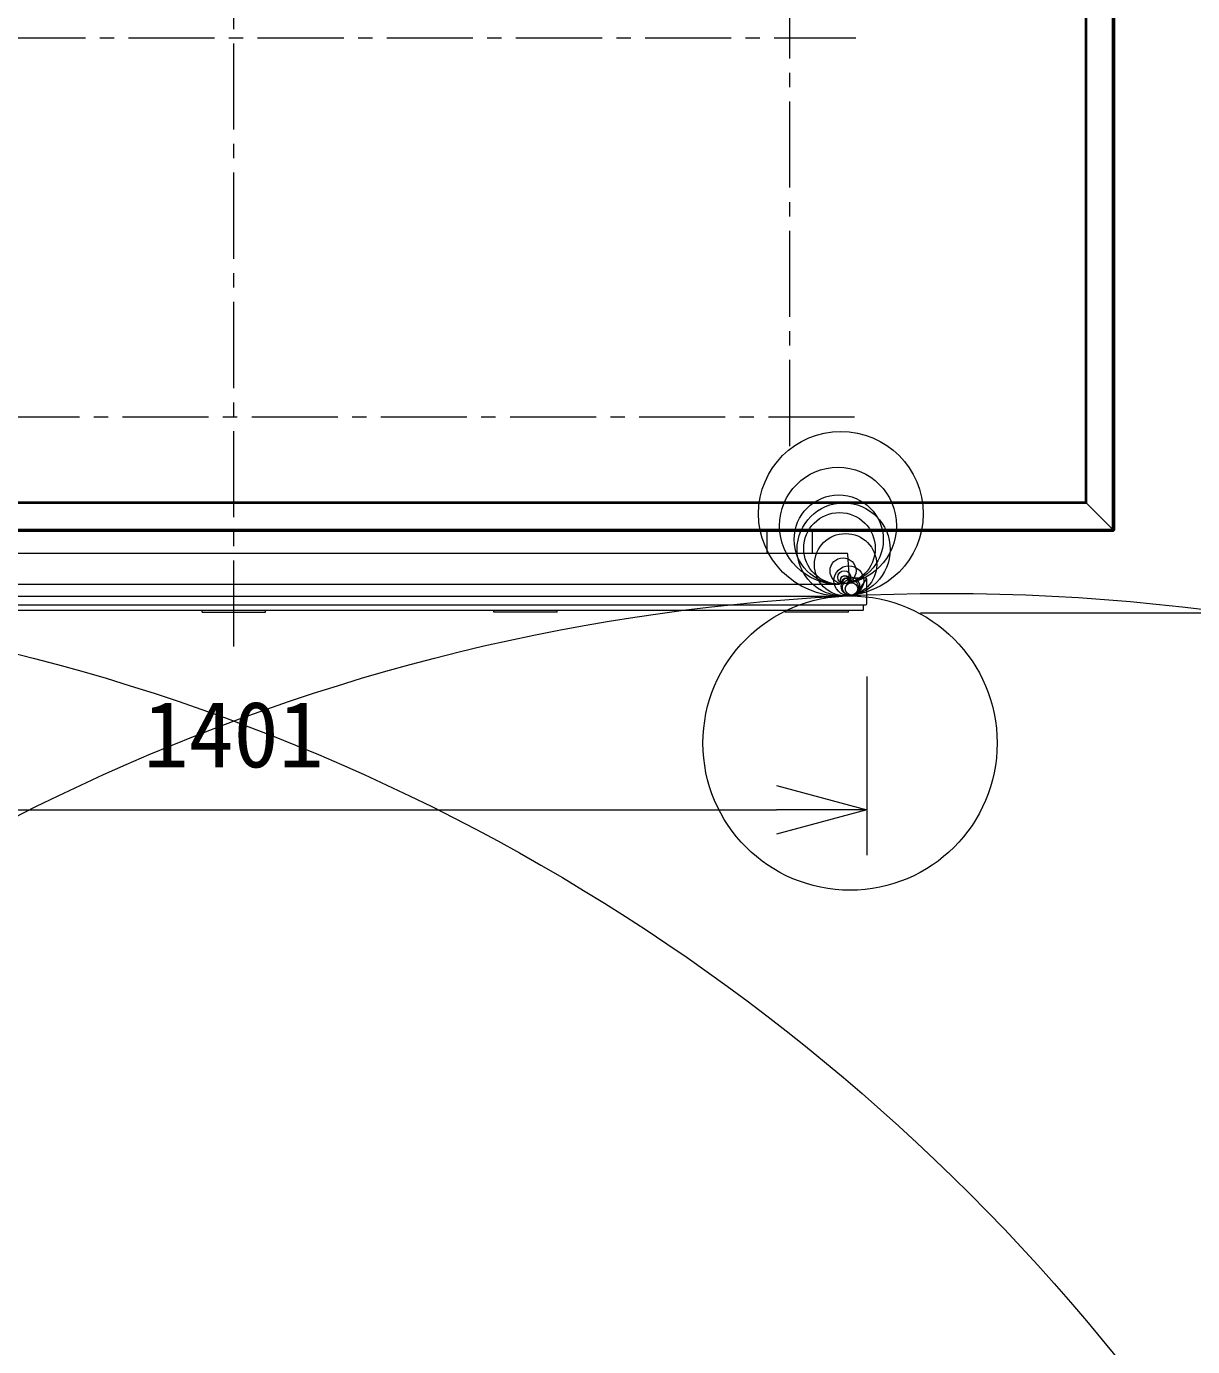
# Model space of a CAD drawing. Units: millimetres, scale not verified. Extents: x -96 to 62, y -108 to 57.
# Drawn here: x -25.06 to 7.19, y -15.87 to 20.62 of the extents above; entities that cross this region are included whole.
import ezdxf
from ezdxf.enums import TextEntityAlignment as Align

# ---------------------------------------------------------------- set-up
doc = ezdxf.new("R2010")
doc.units = ezdxf.units.MM
doc.header["$LTSCALE"] = 0.125
doc.linetypes.add('USER1', pattern=[28.575, 19.05, -3.175, 3.175, -3.175])
for name, color, linetype, lineweight in [('0-0_0', 7, 'Continuous', 18), ('0-5_SUNPO', 7, 'Continuous', 18), ('0-6_GAIKEI', 1, 'Continuous', 18)]:
    doc.layers.add(name, color=color, linetype=linetype, lineweight=lineweight)
doc.styles.add('ＭＳ ゴシック', font='')
doc.styles.get('ＭＳ ゴシック').set_extended_font_data('MS Gothic')

# ---------------------------------------------------------------- blocks, each defined once
blk = doc.blocks.new('_Open30')
at = {"layer": '0-0_0'}
blk.add_line((0, 0), (-1, 0), dxfattribs=at)
blk.add_lwpolyline([(-1, 0.26795), (0, 0), (-1, -0.26795)], dxfattribs=at)
blk = doc.blocks.new('D3')
at = {"layer": '0-5_SUNPO'}
for p, q in [((200.4781, 348.6846), (206.4361, 348.6846)), ((205.1861, 320.4144), (205.1861, 346.1846)), ((193.1679, 317.9144), (206.4361, 317.9144))]:
    blk.add_line(p, q, dxfattribs=at)
at = {"layer": '0-5_SUNPO', "xscale": 2.5, "yscale": 2.5}
for p, rotation in [((205.1861, 348.6846), 90), ((205.1861, 317.9144), 270)]:
    blk.add_blockref('_Open30', p, dxfattribs=dict(at, rotation=rotation))
at = {"layer": '0-5_SUNPO', "style": 'ＭＳ ゴシック'}
blk.add_text('1231', height=1.833, rotation=90, dxfattribs=at).set_placement((204.5611, 330.7995), align=Align.BOTTOM_LEFT)
blk = doc.blocks.new('D5')
at = {"layer": '0-5_SUNPO'}
for p, q in [((156.6721, 316.1581), (156.6721, 311.2171)), ((191.6841, 316.1581), (191.6841, 311.2171)), ((159.1721, 312.4671), (189.1841, 312.4671))]:
    blk.add_line(p, q, dxfattribs=at)
at = {"layer": '0-5_SUNPO', "xscale": 2.5, "yscale": 2.5, "rotation": 180}
blk.add_blockref('_Open30', (156.6721, 312.4671), dxfattribs=at)
at = {"layer": '0-5_SUNPO', "xscale": 2.5, "yscale": 2.5}
blk.add_blockref('_Open30', (191.6841, 312.4671), dxfattribs=at)
at = {"layer": '0-5_SUNPO', "style": 'ＭＳ ゴシック'}
blk.add_text('1401', height=1.833, dxfattribs=at).set_placement((171.6781, 313.0921), align=Align.BOTTOM_LEFT)

msp = doc.modelspace()

# ---------------------------------------------------------------- linework, layer by layer
at = {"layer": '0-6_GAIKEI', "color": 9, "linetype": 'USER1'}
for p, q in [((-19.3219, 3.4821), (-19.3219, 37.2276)), ((-3.9469, 9.0201), (-3.9469, 32.8461)), ((-36.5226, 20.3081), (-2.1213, 20.3081)), ((-36.6879, 9.8331), (-1.9559, 9.8331))]:
    msp.add_line(p, q, dxfattribs=at)
at = {"layer": '0-6_GAIKEI'}
for p, q in [((4.9979, 6.7143), (4.9979, 35.1298)), ((4.2281, 7.4721), (4.2281, 34.3721)), ((4.2354, 7.4647), (4.2354, 34.3794)), ((4.2457, 7.4544), (4.2457, 34.3897)), ((4.2634, 7.4367), (4.2634, 34.4074)), ((4.2634, 7.4367), (-42.9073, 7.4367)), ((4.2457, 7.4544), (-42.8896, 7.4544)), ((4.2354, 7.4647), (-42.8793, 7.4647)), ((4.2281, 7.4721), (-42.8719, 7.4721)), ((4.9781, 6.7022), (-43.6219, 6.7022)), ((4.9781, 6.6669), (-43.6219, 6.6669)), ((4.9745, 6.7199), (-43.6184, 6.7199)), ((-4.5707, 6.059), (-4.5707, 6.6596)), ((4.9908, 6.7072), (4.9777, 6.7072)), ((4.9781, 6.6646), (4.9781, 6.7022)), ((4.9781, 6.6719), (4.9905, 6.6719)), ((4.9908, 6.7072), (4.9802, 6.7249)), ((4.9802, 6.7249), (4.9979, 6.7143)), ((4.991, 6.6723), (4.9908, 6.7072)), ((4.9979, 6.7143), (5.0328, 6.7142)), ((-36.0736, 5.2053), (-2.5703, 5.2053)), ((-1.8363, 5.3439), (-2.0971, 4.9783)), ((-36.1132, 4.8724), (-2.5307, 4.8724)), ((-20.1969, 4.4331), (-20.1969, 4.4831)), ((-20.1969, 4.4331), (-18.4469, 4.4331)), ((-18.4469, 4.4331), (-18.4469, 4.4831)), ((-12.1344, 4.4331), (-12.1344, 4.4831)), ((-10.3844, 4.4331), (-12.1344, 4.4331)), ((-10.3844, 4.4331), (-10.3844, 4.4831)), ((-4.0719, 4.4331), (-4.0719, 4.4831)), ((-2.3219, 4.4331), (-4.0719, 4.4331)), ((-2.3219, 4.4331), (-2.3219, 4.4831))]:
    msp.add_line(p, q, dxfattribs=at)
at = {"layer": '0-6_GAIKEI', "color": 7}
for p, q in [((5.0406, 6.7127), (5.0406, 35.1315)), ((4.9781, 6.6596), (-43.6219, 6.6596)), ((-3.3207, 6.059), (-3.3207, 6.6596)), ((4.9925, 6.6646), (4.9781, 6.6646)), ((4.9781, 6.6596), (4.9781, 6.6646)), ((4.9905, 6.6719), (4.991, 6.6723)), ((4.9908, 6.7072), (4.9908, 6.7072)), ((5.0033, 6.6723), (4.9978, 6.6668)), ((4.9979, 6.7143), (4.9979, 6.7143)), ((5.0328, 6.7142), (5.0332, 6.7146)), ((5.0406, 6.7127), (5.0406, 6.7127)), ((-36.2789, 6.059), (-2.3625, 6.059)), ((-2.3009, 5.3116), (-2.3388, 6.0354)), ((-1.8409, 5.3725), (-2.3041, 5.3725)), ((-1.8159, 4.6581), (-1.8159, 5.3475)), ((-36.8029, 4.6331), (-1.8409, 4.6331)), ((-36.7248, 4.4831), (-1.919, 4.4831)), ((-1.919, 4.4831), (-1.9065, 4.4956)), ((-1.9065, 4.4956), (-1.9065, 4.6331))]:
    msp.add_line(p, q, dxfattribs=at)
at = {"layer": '0-6_GAIKEI'}
for points in [[(4.9722, 6.7249), (4.9802, 6.7249), (4.9802, 35.1192)], [(5.0332, 6.7146), (5.0332, 35.1295), (5.0328, 35.13)], [(4.2281, 7.4721), (4.2354, 7.4647), (4.2457, 7.4544), (4.2634, 7.4367), (4.9634, 6.7367)], [(4.9781, 6.7022), (4.9781, 6.7026), (4.978, 6.7029), (4.978, 6.7032), (4.978, 6.7036), (4.978, 6.7039), (4.978, 6.7043), (4.978, 6.7046), (4.9779, 6.7049), (4.9779, 6.7053), (4.9779, 6.7056), (4.9779, 6.7059), (4.9778, 6.7063), (4.9778, 6.7066), (4.9778, 6.7069), (4.9777, 6.7073), (4.9777, 6.7076), (4.9776, 6.7079)], [(4.9905, 6.6719), (4.9907, 6.6717), (4.9908, 6.6715), (4.9909, 6.6713), (4.9911, 6.6711), (4.9912, 6.671), (4.9914, 6.6708), (4.9915, 6.6706), (4.9916, 6.6704), (4.9918, 6.6702), (4.9919, 6.6701), (4.9921, 6.6699), (4.9923, 6.6697), (4.9924, 6.6695), (4.9926, 6.6694), (4.9927, 6.6692), (4.9929, 6.669), (4.993, 6.6689), (4.9932, 6.6687), (4.9934, 6.6686), (4.9935, 6.6684), (4.9937, 6.6682), (4.9939, 6.6681), (4.9941, 6.6679), (4.9942, 6.6678), (4.9944, 6.6676), (4.9946, 6.6675), (4.9948, 6.6674), (4.995, 6.6672), (4.9952, 6.6671), (4.9954, 6.667), (4.9956, 6.6669), (4.9958, 6.6668), (4.996, 6.6667), (4.9962, 6.6666), (4.9964, 6.6665), (4.9967, 6.6665), (4.9969, 6.6665), (4.9971, 6.6665), (4.9974, 6.6665)], [(4.9912, 6.6689), (4.9912, 6.669), (4.9912, 6.6692), (4.9911, 6.6693), (4.9911, 6.6694), (4.9911, 6.6695), (4.991, 6.6696), (4.991, 6.6697), (4.991, 6.6698), (4.991, 6.6699), (4.9909, 6.6701), (4.9909, 6.6702), (4.9909, 6.6703), (4.9909, 6.6704), (4.9908, 6.6705), (4.9908, 6.6706), (4.9908, 6.6707), (4.9907, 6.6709), (4.9907, 6.671), (4.9907, 6.6711), (4.9907, 6.6712), (4.9906, 6.6713), (4.9906, 6.6714), (4.9906, 6.6715), (4.9906, 6.6717), (4.9905, 6.6718), (4.9905, 6.6719)], [(4.9945, 6.7099), (4.9944, 6.7098), (4.9943, 6.7097), (4.9942, 6.7096), (4.9941, 6.7095), (4.994, 6.7094), (4.9938, 6.7093), (4.9937, 6.7092), (4.9936, 6.7091), (4.9935, 6.709), (4.9933, 6.7089), (4.9932, 6.7088), (4.9931, 6.7087), (4.993, 6.7086), (4.9928, 6.7085), (4.9927, 6.7084), (4.9926, 6.7083), (4.9924, 6.7082), (4.9923, 6.7081), (4.9922, 6.708), (4.992, 6.708), (4.9919, 6.7079), (4.9918, 6.7078), (4.9916, 6.7077), (4.9915, 6.7076), (4.9914, 6.7076), (4.9912, 6.7075), (4.9911, 6.7074), (4.991, 6.7073), (4.9909, 6.7073), (4.9908, 6.7073), (4.9908, 6.7073), (4.9908, 6.7073), (4.9908, 6.7072)], [(4.991, 6.6723), (4.9918, 6.6728), (4.9926, 6.6732), (4.9934, 6.6737), (4.9941, 6.6742), (4.9949, 6.6747), (4.9957, 6.6752), (4.9965, 6.6757), (4.9972, 6.6762), (4.998, 6.6767), (4.9988, 6.6772), (4.9995, 6.6777), (5.0003, 6.6783), (5.001, 6.6788), (5.0018, 6.6794), (5.0025, 6.6799), (5.0032, 6.6805), (5.0039, 6.6811), (5.0047, 6.6816), (5.0054, 6.6822), (5.0061, 6.6828), (5.0068, 6.6834), (5.0075, 6.684), (5.0082, 6.6846), (5.0089, 6.6852), (5.0096, 6.6858), (5.0103, 6.6864), (5.0109, 6.687), (5.0116, 6.6877), (5.0123, 6.6883), (5.0129, 6.6889), (5.0136, 6.6896), (5.0143, 6.6902), (5.0149, 6.6909), (5.0156, 6.6915), (5.0162, 6.6922), (5.0168, 6.6929), (5.0175, 6.6935), (5.0181, 6.6942), (5.0187, 6.6949)], [(4.9925, 6.6646), (4.9924, 6.6647), (4.9924, 6.6648), (4.9924, 6.6649), (4.9923, 6.665), (4.9923, 6.6651), (4.9923, 6.6652), (4.9922, 6.6653), (4.9922, 6.6655), (4.9922, 6.6656), (4.9921, 6.6657), (4.9921, 6.6658), (4.9921, 6.6659), (4.992, 6.666), (4.992, 6.6661), (4.992, 6.6662), (4.9919, 6.6663), (4.9919, 6.6665), (4.9919, 6.6666), (4.9918, 6.6667), (4.9918, 6.6668), (4.9918, 6.6669), (4.9917, 6.667), (4.9917, 6.6671), (4.9917, 6.6672), (4.9916, 6.6674), (4.9916, 6.6675), (4.9916, 6.6676), (4.9915, 6.6677), (4.9915, 6.6678), (4.9915, 6.6679), (4.9915, 6.668), (4.9914, 6.6681), (4.9914, 6.6683), (4.9914, 6.6684), (4.9913, 6.6685), (4.9913, 6.6686), (4.9913, 6.6687), (4.9912, 6.6688), (4.9912, 6.6689)], [(4.9979, 6.7143), (4.9979, 6.7143), (4.9979, 6.7143), (4.9978, 6.7142), (4.9978, 6.7142), (4.9978, 6.7141), (4.9977, 6.714), (4.9977, 6.714), (4.9977, 6.7139), (4.9976, 6.7138), (4.9974, 6.7135), (4.9973, 6.7134), (4.9972, 6.7132), (4.9972, 6.7131), (4.9971, 6.7129), (4.997, 6.7128), (4.9969, 6.7127), (4.9968, 6.7126), (4.9967, 6.7124), (4.9966, 6.7123), (4.9965, 6.7122), (4.9964, 6.712), (4.9964, 6.7119), (4.9963, 6.7118), (4.9962, 6.7117), (4.9961, 6.7115), (4.996, 6.7114), (4.9959, 6.7113), (4.9958, 6.7112), (4.9957, 6.7111), (4.9955, 6.7109), (4.9954, 6.7108), (4.9953, 6.7107), (4.9952, 6.7106), (4.9951, 6.7105), (4.995, 6.7104), (4.9949, 6.7102), (4.9948, 6.7101), (4.9947, 6.71), (4.9945, 6.7099)], [(4.9974, 6.6665), (4.9976, 6.6666), (4.9978, 6.6668)], [(5.0187, 6.6949), (5.0193, 6.6956), (5.0199, 6.6962), (5.0205, 6.6969), (5.0211, 6.6976), (5.0217, 6.6983), (5.0223, 6.699), (5.0229, 6.6998), (5.0235, 6.7005), (5.0241, 6.7012), (5.0246, 6.7019), (5.0252, 6.7026), (5.0258, 6.7034), (5.0263, 6.7041), (5.0268, 6.7049), (5.0274, 6.7056), (5.0279, 6.7064), (5.0284, 6.7071), (5.0289, 6.7079), (5.0295, 6.7087), (5.03, 6.7094), (5.0304, 6.7102), (5.0309, 6.711), (5.0314, 6.7118), (5.0319, 6.7126), (5.0323, 6.7134), (5.0328, 6.7142)], [(5.0332, 6.7146), (5.0334, 6.7146), (5.0335, 6.7146), (5.0336, 6.7145), (5.0337, 6.7145), (5.0338, 6.7145), (5.0339, 6.7145), (5.034, 6.7144), (5.0342, 6.7144), (5.0343, 6.7144), (5.0344, 6.7144), (5.0345, 6.7143), (5.0346, 6.7143), (5.0347, 6.7143), (5.0348, 6.7142), (5.035, 6.7142), (5.0351, 6.7142), (5.0352, 6.7142), (5.0353, 6.7141), (5.0354, 6.7141), (5.0355, 6.7141), (5.0356, 6.7141), (5.0357, 6.714), (5.0359, 6.714), (5.036, 6.714), (5.0361, 6.7139), (5.0362, 6.7139), (5.0363, 6.7139), (5.0364, 6.7139), (5.0365, 6.7138), (5.0366, 6.7138), (5.0368, 6.7138), (5.0369, 6.7137), (5.037, 6.7137), (5.0371, 6.7137), (5.0372, 6.7136), (5.0373, 6.7136), (5.0374, 6.7136), (5.0376, 6.7136), (5.0377, 6.7135)], [(5.0336, 6.7143), (5.0334, 6.7145), (5.0332, 6.7146)], [(5.0384, 6.7074), (5.0385, 6.7076), (5.0386, 6.7078), (5.0386, 6.708), (5.0387, 6.7082), (5.0387, 6.7085), (5.0386, 6.7087), (5.0385, 6.7089), (5.0385, 6.7091), (5.0383, 6.7093), (5.0382, 6.7096), (5.0381, 6.7098), (5.038, 6.71), (5.0379, 6.7101), (5.0378, 6.7103), (5.0376, 6.7105), (5.0375, 6.7107), (5.0373, 6.7109), (5.0372, 6.7111), (5.037, 6.7112), (5.0369, 6.7114), (5.0367, 6.7116), (5.0366, 6.7118), (5.0364, 6.7119), (5.0363, 6.7121), (5.0361, 6.7122), (5.0359, 6.7124), (5.0358, 6.7126), (5.0356, 6.7127), (5.0354, 6.7129), (5.0352, 6.713), (5.0351, 6.7132), (5.0349, 6.7133), (5.0347, 6.7135), (5.0345, 6.7136), (5.0344, 6.7138), (5.0342, 6.7139), (5.034, 6.7141), (5.0338, 6.7142), (5.0336, 6.7143)], [(5.0377, 6.7135), (5.0378, 6.7135), (5.0379, 6.7135), (5.038, 6.7134), (5.0381, 6.7134), (5.0382, 6.7134), (5.0383, 6.7133), (5.0384, 6.7133), (5.0386, 6.7133), (5.0387, 6.7132), (5.0388, 6.7132), (5.0389, 6.7132), (5.039, 6.7131), (5.0391, 6.7131), (5.0392, 6.7131), (5.0393, 6.713), (5.0395, 6.713), (5.0396, 6.713), (5.0397, 6.7129), (5.0398, 6.7129), (5.0399, 6.7129), (5.04, 6.7128), (5.0401, 6.7128), (5.0402, 6.7128), (5.0403, 6.7127), (5.0405, 6.7127), (5.0406, 6.7127)], [(-2.3356, 5.2668), (-2.2679, 5.3542), (-2.3031, 5.3542)]]:
    msp.add_lwpolyline(points, dxfattribs=at)
at = {"layer": '0-6_GAIKEI', "color": 7}
msp.add_lwpolyline([(5.0384, 6.7074), (5.0328, 6.7018), (5.0033, 6.6723)], dxfattribs=at)
at = {"layer": '0-6_GAIKEI'}
for centre, radius in [((-2.5364, 7.1509), 2.2757), ((-2.6147, 6.8204), 1.6157), ((-2.5959, 6.4379), 1.2328), ((-2.4593, 6.1651), 1.2869), ((-2.5745, 6.1955), 0.9894), ((-2.406, 5.7432), 0.8617), ((-2.4763, 5.5732), 0.3595), ((-2.3149, 5.302), 0.4112), ((-2.441, 5.3975), 0.1803), ((-2.4317, 5.3258), 0.1127), ((-2.4223, 5.334), 0.1141), ((-2.273, 5.1501), 0.2536), ((-2.2715, 5.112), 0.2198), ((-2.4073, 5.3016), 0.0784), ((-2.241, 5.0743), 0.1713), ((-39.0369, -51.723), 56.671), ((0.393, -51.723), 56.671), ((-2.281, 0.8129), 4.0671)]:
    msp.add_circle(centre, radius, dxfattribs=at)
for centre, radius, start, end in [((4.9281, 6.7013), 0.05, 21.79707, 44.99999), ((4.9281, 6.7013), 0.05, 7.54538, 21.79705), ((4.9925, 6.6721), 0.0075, 270, 315)]:
    msp.add_arc(centre, radius, start, end, dxfattribs=at)
at = {"layer": '0-6_GAIKEI', "color": 7}
for centre, radius, start, end in [((5.0331, 6.7127), 0.0075, 315, 0), ((-2.365, 6.034), 0.025, 3, 90), ((-1.8409, 5.3475), 0.025, 0, 90), ((-1.8409, 4.6581), 0.025, 270, 0)]:
    msp.add_arc(centre, radius, start, end, dxfattribs=at)
at = {"layer": '0-6_GAIKEI'}
for centre, start_param, end_param in [((4.991, 6.6847), 5.2359878, 6.2831853), ((5.0204, 6.7142), 0, 1.0471976)]:
    msp.add_ellipse(centre, major_axis=(0.0124, -0.0124), ratio=0.57735, start_param=start_param, end_param=end_param, dxfattribs=at)
at = {"layer": '0-6_GAIKEI', "color": 7}
for centre, major_axis, start_param, end_param in [((4.9925, 6.6721), (-0.0053, 0.0053), 2.3561424, 3.1415927), ((5.0331, 6.7127), (0.0053, -0.0053), 6.2831853, 7.0686355)]:
    msp.add_ellipse(centre, major_axis=major_axis, ratio=0.999896, start_param=start_param, end_param=end_param, dxfattribs=at)

# ---------------------------------------------------------------- block references
at = {"layer": '0-5_SUNPO'}
for name in ['D3', 'D5']:
    msp.add_blockref(name, (-193.5, -313.5), dxfattribs=at)

doc.saveas('drawing.dxf')
